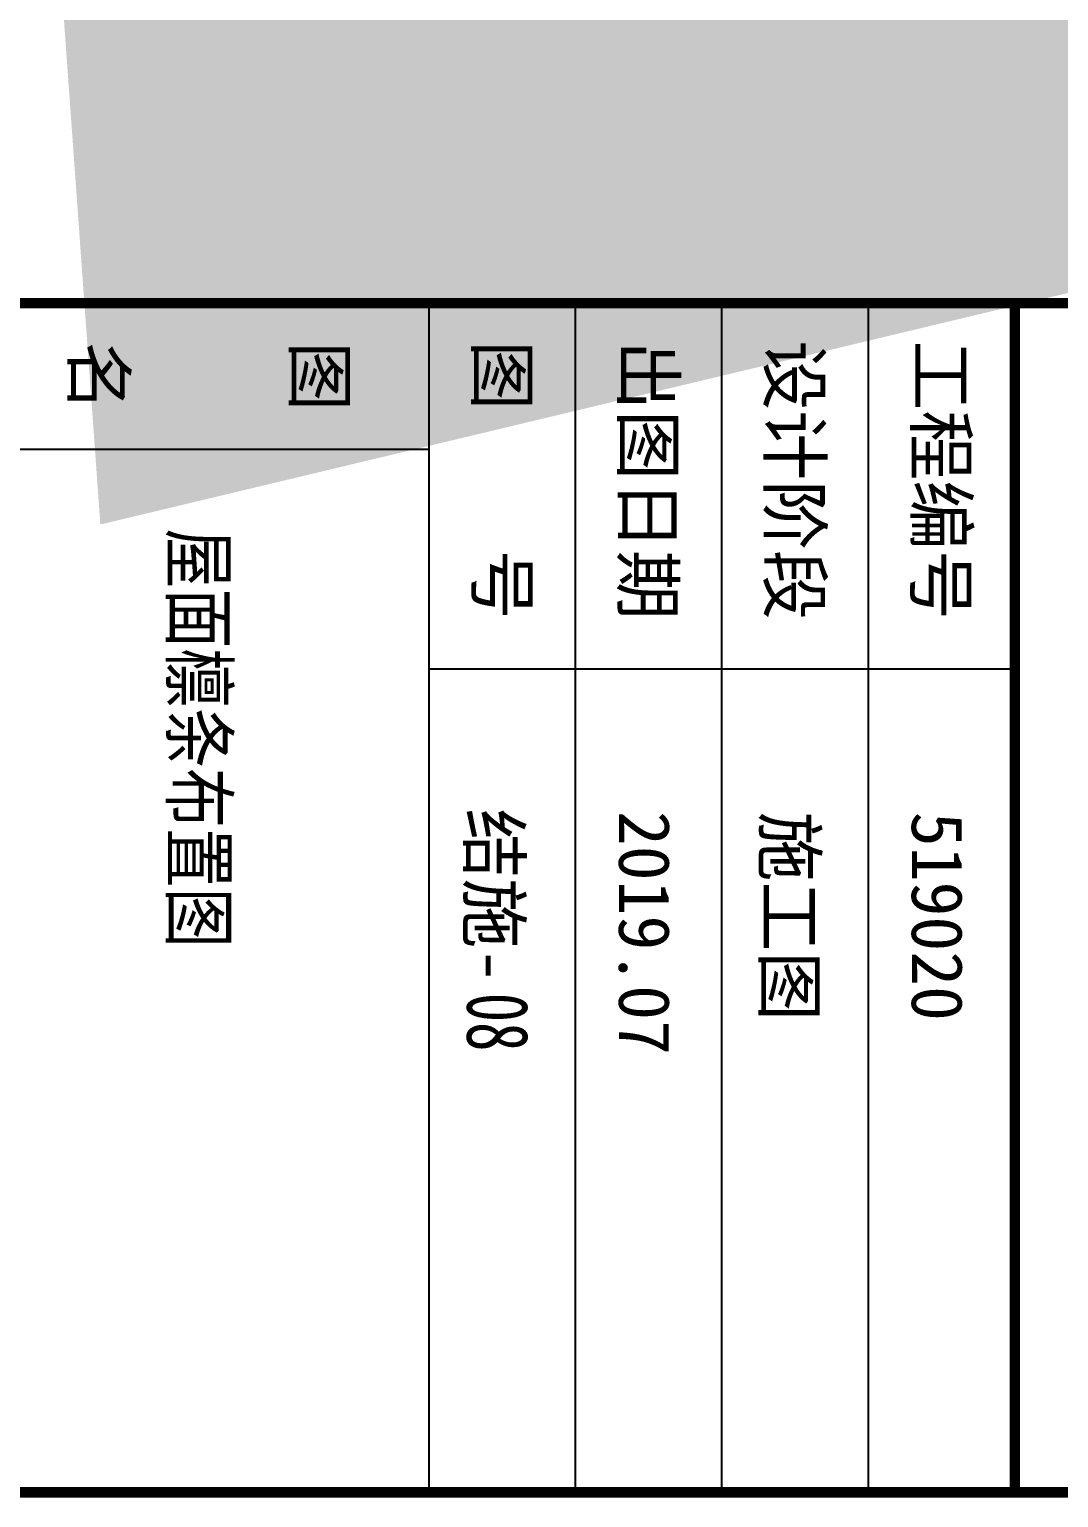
# Model space of a CAD drawing. Extents: x 447413 to 2975780, y -1432727 to 1301644.
# Drawn here: x 2637622 to 2646057, y -541910 to -529872 of the extents above; entities that cross this region are included whole.
import ezdxf
from ezdxf.enums import TextEntityAlignment as Align

# ---------------------------------------------------------------- set-up
doc = ezdxf.new("R2010")
doc.units = 0
doc.header["$LTSCALE"] = 1000
doc.header["$MEASUREMENT"] = 0
for name, color, linetype in [('THIN', 7, 'Continuous'), ('图名', 7, 'Continuous'), ('图框', 253, 'Continuous'), ('图纸编号', 6, 'Continuous')]:
    doc.layers.add(name, color=color, linetype=linetype)
doc.styles.add('cx_biaoti', font='')
doc.styles.add('iicon5', font='simhei.ttf')
doc.styles.get("Standard").update_dxf_attribs({"font": 'tssdeng.shx', "bigfont": 'hztxt.shx'})
doc.styles.add('STYLE3', font='', dxfattribs={"height": 5})
doc.styles.get('cx_biaoti').set_extended_font_data('SimSun')
doc.styles.get('STYLE3').set_extended_font_data('SimSun')
doc.dimstyles.get("Standard").update_dxf_attribs({"dimscale": 100, "dimtxt": 3.5, "dimasz": 1, "dimexe": 2.5, "dimexo": 3, "dimgap": 1.5, "dimtad": 1, "dimdec": 0, "dimzin": 0, "dimdsep": 46, "dimtxsty": 'Standard', "dimblk": 'ARCHTICK', "dimcen": 0.09, "dimadec": 0, "dimazin": 0, "dimtfac": 1, "dimtdec": 0, "dimtix": 1, "dimtmove": 2, "dimatfit": 3, "dimfxl": 0, "dimtolj": 1, "dimtzin": 0, "dimarcsym": 0})

# ---------------------------------------------------------------- blocks, each defined once
blk = doc.blocks.new('A$C6B0021A6')
at = {"layer": '图框', "color": 153}
for p, q in [((113420, 19020, -84000), (113420, 15820, -84000)), ((117920, 18220, -84000), (111420, 18220, -84000)), ((117920, 17420, -84000), (111420, 17420, -84000)), ((117920, 16620, -84000), (111420, 16620, -84000)), ((117920, 15820, -84000), (111420, 15820, -84000)), ((112220, 15820, -84000), (112220, 13420, -84000))]:
    blk.add_line(p, q, dxfattribs=at)
at = {"layer": '图框', "color": 153, "const_width": 58, "elevation": -84000}
for points in [[(111420, 1020), (2520, 1020), (2520, 83120), (111420, 83120)], [(111420, 83120), (117920, 83120), (117920, 1020), (111420, 1020)], [(111420, 30220), (117920, 30220), (117920, 1020), (111420, 1020)]]:
    blk.add_lwpolyline(points, close=True, dxfattribs=at)
blk.add_lwpolyline([(111420, 19020), (117920, 19020)], dxfattribs=at)
at = {"layer": '图框', "color": 153, "style": 'cx_biaoti'}
for s, p in [('工程编号', (111623.6, 18476.9, -84000)), ('设计阶段', (111623.6, 17676.9, -84000)), ('出图日期', (111623.6, 16876.9, -84000)), ('图    号', (111623.6, 16080, -84000))]:
    blk.add_text(s, height=280, dxfattribs=at).set_placement(p)
for s, p in [('519020', (114771.9, 18595, -84000)), ('施工图', (114771.9, 17795, -84000)), ('2019.07', (114862.2, 16995, -84000)), ('结施-', (114659.2, 16179.6, -84000)), ('图', (111820, 15220, -84000)), ('名', (111820, 14020, -84000))]:
    blk.add_text(s, height=280, dxfattribs=at).set_placement(p, align=Align.MIDDLE)
blk = doc.blocks.new('图纸编号')
at = {"layer": '图纸编号', "color": 0, "style": 'STYLE3', "width": 0.7}
blk.add_attdef('图纸编号', (2625405.5, 142894.5), '', height=260, dxfattribs=at)
blk = doc.blocks.new('图名')
at = {"layer": '图名', "style": 'iicon5', "width": 0.7}
blk.add_attdef('图名', (2629106.6, 144662), '', height=300, dxfattribs=at)
blk = doc.blocks.new('_ArchTick')
at = {"color": 0, "linetype": 'ByBlock', "const_width": 0.4}
blk.add_lwpolyline([(-0.5, -0.5), (0.5, 0.5)], dxfattribs=at)

msp = doc.modelspace()

# ---------------------------------------------------------------- block references
at = {"xscale": 1.5, "yscale": 1.5, "zscale": 1.5, "rotation": 270}
msp.add_blockref('A$C6B0021A6', (2617168.3, -364986.5, 252000), dxfattribs=at)
at = {"layer": '图名'}
ref = msp.add_blockref('图名', (2421795, 3409695.9, 126000), dxfattribs=dict(at, xscale=1.5, yscale=1.5, zscale=1.5, rotation=270))
ref.add_attrib('图名', '屋面檩条布置图', (2638788, -533963.9, 126000), dxfattribs={"height": 450, "rotation": 270, "style": 'iicon5', "width": 0.8})
at = {"layer": '图纸编号', "color": 6, "xscale": 1.944, "yscale": 1.944, "zscale": 1.944, "rotation": 270}
msp.add_blockref('图纸编号', (2363422.9, 4566017.7, 126000), dxfattribs=at).add_auto_attribs({'图纸编号': '08'})

# ---------------------------------------------------------------- leaders
at = {"layer": 'THIN'}
msp.add_leader([(2677627.2, -524494.7, 126000), (2674872.5, -524693.4, 126000)], dimstyle='Standard', override={"dimasz": 400}, dxfattribs=at)

doc.saveas('drawing.dxf')
